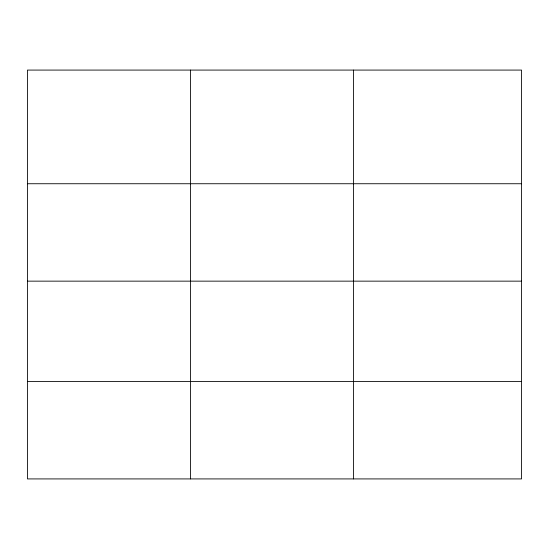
<?xml version="1.0" encoding="UTF-8"?>
<svg xmlns="http://www.w3.org/2000/svg" width="549" height="549" viewBox="0 0 549 549"><rect width="100%" height="100%" fill="white"/><g stroke="black" fill="none" stroke-linecap="round" stroke-linejoin="round"><path stroke-width="0.82" d="M521.55 281.143L521.55 70.08L27.45 70.08L27.45 478.92L521.55 478.92L521.55 281.143L27.45 281.143M27.45 183.737L521.55 183.737M27.45 381.507L521.55 381.507M353.556 70.08L353.556 478.92M190.503 70.08L190.503 478.92"/></g></svg>
